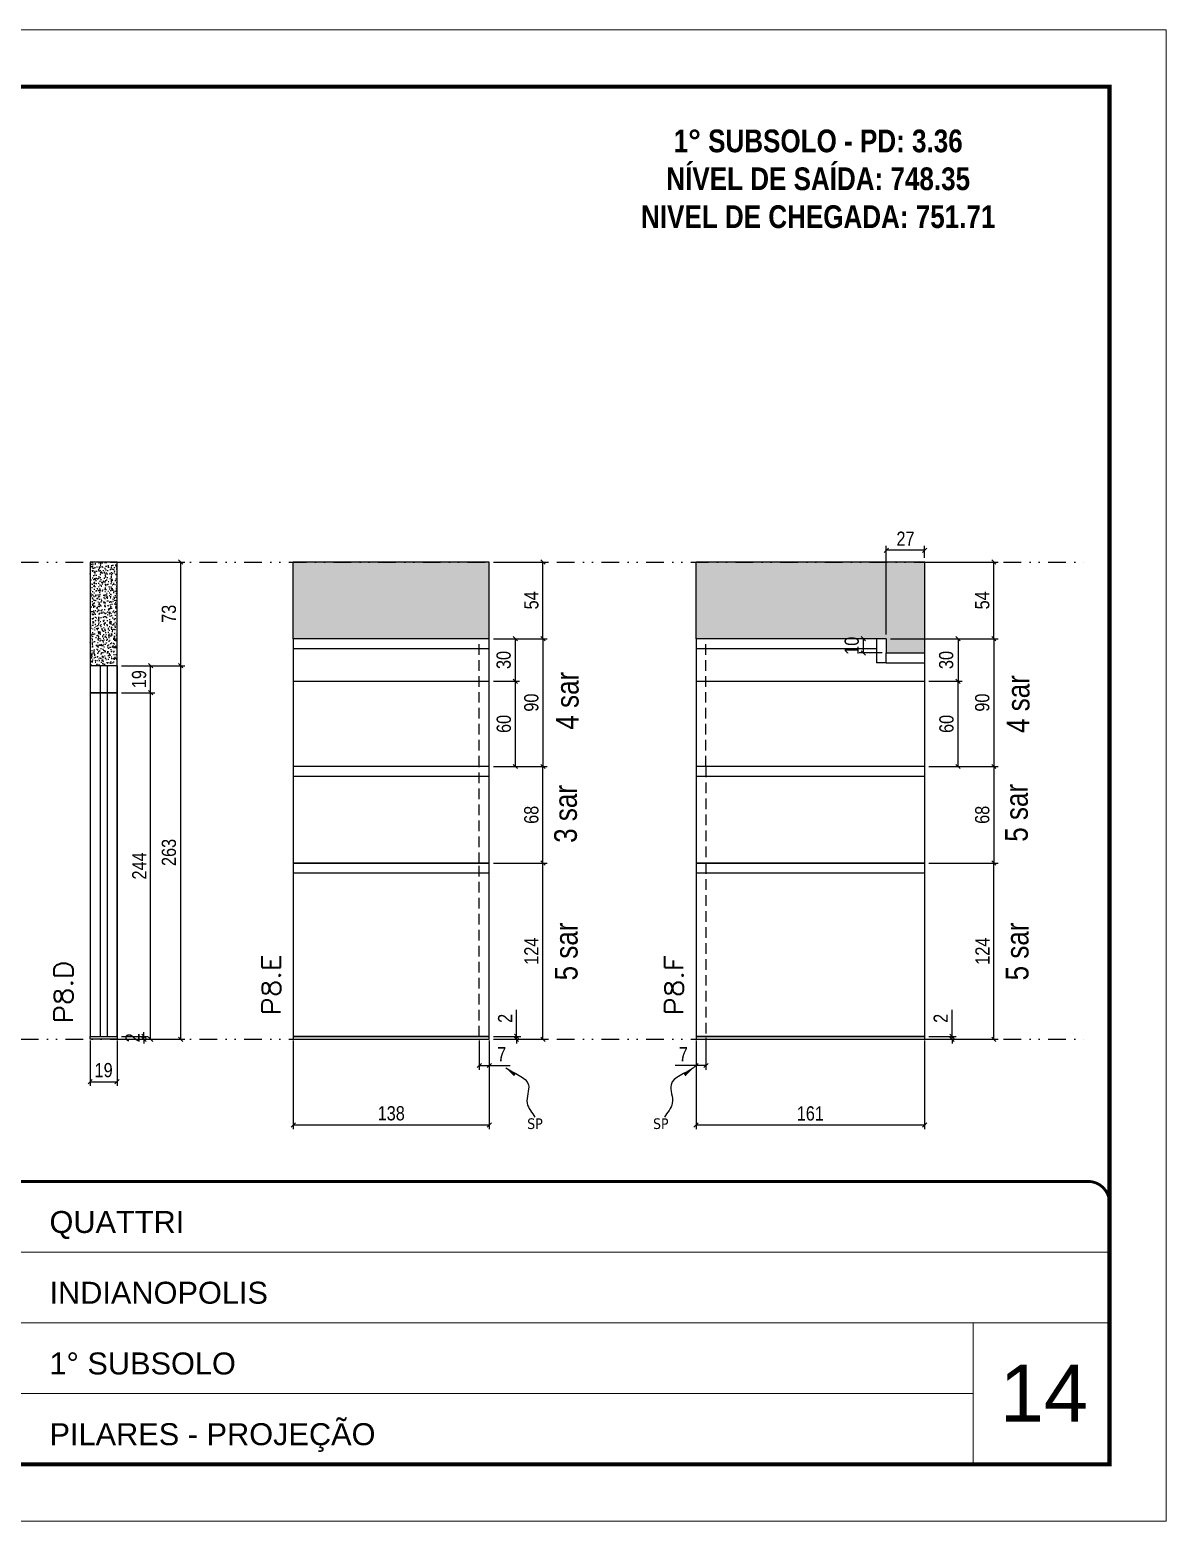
# Model space of a CAD drawing. Header units: millimetres. Extents: x 1945 to 8225, y 304 to 15137.
# Drawn here: x 4228 to 5028, y 10641 to 11691 of the extents above; entities that cross this region are included whole.
import ezdxf

# ---------------------------------------------------------------- set-up
doc = ezdxf.new("R2010")
doc.units = ezdxf.units.MM
for name, pattern in [('CONTINUO', [0]), ('DASHED', [0.75, 0.5, -0.25]), ('DIVIDE2', [0.625, 0.25, -0.125, 0, -0.125, 0, -0.125]), ('HIDDEN', [0.375, 0.25, -0.125])]:
    doc.linetypes.add(name, pattern=pattern)
for name, color, linetype, lineweight in [('CARIMBO', 255, 'Continuous', 9), ('Folhas', 255, 'Continuous', 9), ('SARRAFO DE PRESSAO', 251, 'DASHED', 9), ('Texto Seção', 7, 'Continuous', 15)]:
    doc.layers.add(name, color=color, linetype=linetype, lineweight=lineweight)
for name, color, linetype in [('COTA', 241, 'Continuous'), ('NOMENCLATURA', 7, 'Continuous'), ('Nível', 160, 'Continuous'), ('Painéis', 200, 'Continuous'), ('SARR_2.2x7', 40, 'Continuous'), ('texto', 7, 'Continuous')]:
    doc.layers.add(name, color=color, linetype=linetype)
doc.styles.add('ARIAL', font='arial.ttf')
doc.styles.add('ARIAL_NARROW', font='ARIALN.TTF', dxfattribs={"height": 0.2})
doc.styles.add('COTA TECNICA', font='techl___.ttf', dxfattribs={"height": 10})
doc.styles.add('COTA TECNICA-50', font='techl___.ttf', dxfattribs={"height": 10})
doc.styles.add('REGUA-120', font='ROMANS.shx', dxfattribs={"height": 15})
doc.styles.add('ROMANC', font='techb___.ttf', dxfattribs={"height": 2.5})
doc.styles.get("Standard").update_dxf_attribs({"font": 'arial.ttf'})
doc.dimstyles.new('COTA PAINEL-50', dxfattribs={"dimtxt": 10, "dimasz": 3, "dimexe": 3, "dimexo": 3, "dimgap": 3, "dimtad": 1, "dimdec": 1, "dimzin": 12, "dimdsep": 46, "dimtxsty": 'COTA TECNICA-50', "dimblk1": 'OBLIQUE', "dimblk2": 'OBLIQUE', "dimsah": 1, "dimcen": 0.9, "dimclrd": 4, "dimclre": 4, "dimclrt": 240, "dimadec": 1, "dimazin": 3, "dimtfac": 1, "dimtdec": 1, "dimtmove": 0, "dimatfit": 3, "dimfxl": 1, "dimtolj": 1, "dimtzin": 12, "dimarcsym": 0})
doc.dimstyles.new('PAINEL', dxfattribs={"dimtxt": 10, "dimasz": 3, "dimexe": 3, "dimexo": 3, "dimgap": 3, "dimtad": 1, "dimdec": 1, "dimzin": 12, "dimdsep": 46, "dimtxsty": 'COTA TECNICA', "dimblk1": 'OBLIQUE', "dimblk2": 'OBLIQUE', "dimsah": 1, "dimcen": 0.9, "dimclrd": 4, "dimclre": 4, "dimclrt": 240, "dimadec": 1, "dimazin": 3, "dimtfac": 1, "dimtdec": 1, "dimtmove": 0, "dimatfit": 3, "dimfxl": 1, "dimtolj": 1, "dimtzin": 12, "dimarcsym": 0})
doc.dimstyles.get("Standard").update_dxf_attribs({"dimtxt": 0.18, "dimasz": 0.18, "dimexe": 0.18, "dimexo": 0.0625, "dimgap": 0.09, "dimtad": 0, "dimtih": 1, "dimtoh": 1, "dimdec": 4, "dimzin": 0, "dimdsep": 46, "dimtxsty": 'Standard', "dimcen": 0.09, "dimadec": 0, "dimazin": 0, "dimtfac": 1, "dimtdec": 4, "dimtofl": 0, "dimtmove": 0, "dimatfit": 3, "dimfxl": 1, "dimtolj": 1, "dimtzin": 0, "dimarcsym": 0})

# ---------------------------------------------------------------- blocks, each defined once
blk = doc.blocks.new('9999999999')
at = {"color": 30, "linetype": 'CONTINUO'}
for p, q in [((98564.6, 34379.6), (99584, 34379.6)), ((98564.6, 34329.8), (99488, 34329.8)), ((99584, 34329.8), (99488, 34329.8)), ((99488, 34329.8), (99488, 34230.2)), ((98564.6, 34280), (99488, 34280))]:
    blk.add_line(p, q, dxfattribs=at)
at = {"color": 30, "linetype": 'CONTINUO', "const_width": 2}
blk.add_lwpolyline([(99584, 34230.2), (99584, 34414.4, 0.414214), (99569, 34429.4), (98229, 34429.4, 0.414214), (98214, 34414.4), (98214, 34245.2, 0.414214), (98229, 34230.2), (99584, 34230.2)], format="xyb", dxfattribs=at)
at = {"layer": 'Folhas'}
blk.add_lwpolyline([(98139, 34190.2), (99624, 34190.2), (99624, 35240.2), (98139, 35240.2)], close=True, dxfattribs=at)
at = {"layer": 'Folhas', "color": 30, "const_width": 3}
blk.add_lwpolyline([(98214, 34230.2), (99584, 34230.2), (99584, 35200.2), (98214, 35200.2)], close=True, dxfattribs=at)
at = {"color": 7, "linetype": 'Continuous', "ltscale": 5, "style": 'ARIAL'}
for s, height, p in [('QUATTRI', 15.48, (98837.7, 34393.1)), ('INDIANOPOLIS', 15.483, (98837.7, 34343.3)), ('1° SUBSOLO', 15.48, (98837.7, 34293.5)), ('PILARES - PROJEÇÃO', 15.483, (98837.7, 34243.7))]:
    blk.add_text(s, height=height, dxfattribs=at).set_placement(p)
blk = doc.blocks.new('_Oblique')
at = {"color": 0, "linetype": 'ByBlock', "lineweight": -2}
blk.add_line((-0.5, -0.5), (0.5, 0.5), dxfattribs=at)
blk = doc.blocks.new('*D524')
at = {"layer": 'COTA', "color": 4, "lineweight": -2, "transparency": 16777216}
for p, q in [((4413.7, 10979.7), (4413.7, 10917.3)), ((4551.7, 10979.7), (4551.7, 10917.3)), ((4551.7, 10920.3), (4413.7, 10920.3))]:
    blk.add_line(p, q, dxfattribs=at)
at = {"layer": 'Defpoints', "color": 0, "transparency": 16777216}
for p in [(4413.7, 10982.7), (4551.7, 10982.7), (4413.7, 10920.3)]:
    blk.add_point(p, dxfattribs=at)
at = {"layer": 'COTA', "color": 4, "lineweight": -2, "transparency": 16777216, "xscale": 3, "yscale": 3, "zscale": 3, "rotation": 180}
blk.add_blockref('_Oblique', (4413.7, 10920.3), dxfattribs=at)
at = {"layer": 'COTA', "color": 4, "lineweight": -2, "transparency": 16777216, "xscale": 3, "yscale": 3, "zscale": 3}
blk.add_blockref('_Oblique', (4551.7, 10920.3), dxfattribs=at)
at = {"layer": 'COTA', "color": 240, "transparency": 16777216, "insert": (4482.7, 10928.5), "char_height": 10, "attachment_point": 5, "style": 'COTA TECNICA'}
blk.add_mtext('\\A1;138', dxfattribs=at)
blk = doc.blocks.new('*D525')
at = {"layer": 'COTA', "color": 4, "lineweight": -2, "transparency": 16777216}
for p, q in [((4544.7, 10979.7), (4544.7, 10959.2)), ((4551.7, 10977.7), (4551.7, 10959.2)), ((4544.7, 10962.2), (4551.7, 10962.2)), ((4551.7, 10962.2), (4566.4, 10962.2))]:
    blk.add_line(p, q, dxfattribs=at)
at = {"layer": 'Defpoints', "color": 0, "transparency": 16777216}
for p in [(4544.7, 10982.7), (4551.7, 10980.7), (4551.7, 10962.2)]:
    blk.add_point(p, dxfattribs=at)
at = {"layer": 'COTA', "color": 4, "lineweight": -2, "transparency": 16777216, "xscale": 3, "yscale": 3, "zscale": 3, "rotation": 180}
blk.add_blockref('_Oblique', (4544.7, 10962.2), dxfattribs=at)
at = {"layer": 'COTA', "color": 4, "lineweight": -2, "transparency": 16777216, "xscale": 3, "yscale": 3, "zscale": 3}
blk.add_blockref('_Oblique', (4551.7, 10962.2), dxfattribs=at)
at = {"layer": 'COTA', "color": 240, "transparency": 16777216, "insert": (4560.5, 10970.2), "char_height": 10, "attachment_point": 5, "style": 'COTA TECNICA-50'}
blk.add_mtext('\\A1;7', dxfattribs=at)
blk = doc.blocks.new('*D526')
at = {"layer": 'COTA', "color": 4, "lineweight": -2, "transparency": 16777216}
for p, q in [((4570.9, 10982.7), (4570.9, 11001.5)), ((4554.7, 10982.7), (4573.9, 10982.7)), ((4554.7, 10980.7), (4573.9, 10980.7)), ((4570.9, 10980.7), (4570.9, 10982.7)), ((4570.9, 10980.7), (4570.9, 10977.7))]:
    blk.add_line(p, q, dxfattribs=at)
at = {"layer": 'Defpoints', "color": 0, "transparency": 16777216}
for p in [(4551.7, 10982.7), (4551.7, 10980.7), (4570.9, 10980.7)]:
    blk.add_point(p, dxfattribs=at)
at = {"layer": 'COTA', "color": 4, "lineweight": -2, "transparency": 16777216, "xscale": 3, "yscale": 3, "zscale": 3}
for p, rotation in [((4570.9, 10982.7), 270), ((4570.9, 10980.7), 90)]:
    blk.add_blockref('_Oblique', p, dxfattribs=dict(at, rotation=rotation))
at = {"layer": 'COTA', "color": 240, "transparency": 16777216, "insert": (4562.9, 10995.4), "char_height": 10, "attachment_point": 5, "rotation": 90, "style": 'COTA TECNICA-50'}
blk.add_mtext('\\A1;2', dxfattribs=at)
blk = doc.blocks.new('*D528')
at = {"layer": 'COTA', "color": 4, "lineweight": -2, "transparency": 16777216}
for p, q in [((4554.7, 11316.7), (4592.5, 11316.7)), ((4589.5, 11262.7), (4589.5, 11316.7)), ((4554.7, 11262.7), (4592.5, 11262.7))]:
    blk.add_line(p, q, dxfattribs=at)
at = {"layer": 'Defpoints', "color": 0, "transparency": 16777216}
for p in [(4551.7, 11316.7), (4589.5, 11316.7), (4551.7, 11262.7)]:
    blk.add_point(p, dxfattribs=at)
at = {"layer": 'COTA', "color": 4, "lineweight": -2, "transparency": 16777216, "xscale": 3, "yscale": 3, "zscale": 3}
for p, rotation in [((4589.5, 11316.7), 90), ((4589.5, 11262.7), 270)]:
    blk.add_blockref('_Oblique', p, dxfattribs=dict(at, rotation=rotation))
at = {"layer": 'COTA', "color": 240, "transparency": 16777216, "insert": (4581.4, 11289.7), "char_height": 10, "attachment_point": 5, "rotation": 90, "style": 'COTA TECNICA'}
blk.add_mtext('\\A1;54', dxfattribs=at)
blk = doc.blocks.new('*D529')
at = {"layer": 'COTA', "color": 4, "lineweight": -2, "transparency": 16777216}
for p, q in [((4554.7, 11104.7), (4592.5, 11104.7)), ((4589.5, 10980.7), (4589.5, 11104.7)), ((4554.7, 10980.7), (4592.5, 10980.7))]:
    blk.add_line(p, q, dxfattribs=at)
at = {"layer": 'Defpoints', "color": 0, "transparency": 16777216}
for p in [(4551.7, 11104.7), (4589.5, 11104.7), (4551.7, 10980.7)]:
    blk.add_point(p, dxfattribs=at)
at = {"layer": 'COTA', "color": 4, "lineweight": -2, "transparency": 16777216, "xscale": 3, "yscale": 3, "zscale": 3}
for p, rotation in [((4589.5, 11104.7), 90), ((4589.5, 10980.7), 270)]:
    blk.add_blockref('_Oblique', p, dxfattribs=dict(at, rotation=rotation))
at = {"layer": 'COTA', "color": 240, "transparency": 16777216, "insert": (4581.4, 11042.7), "char_height": 10, "attachment_point": 5, "rotation": 90, "style": 'COTA TECNICA'}
blk.add_mtext('\\A1;124', dxfattribs=at)
blk = doc.blocks.new('*D1425')
at = {"layer": 'COTA', "color": 4, "lineweight": -2, "transparency": 16777216}
for p, q in [((4554.7, 11262.7), (4573.1, 11262.7)), ((4570.1, 11232.7), (4570.1, 11262.7)), ((4554.7, 11232.7), (4573.1, 11232.7))]:
    blk.add_line(p, q, dxfattribs=at)
at = {"layer": 'Defpoints', "color": 0, "transparency": 16777216}
for p in [(4551.7, 11262.7), (4570.1, 11262.7), (4551.7, 11232.7)]:
    blk.add_point(p, dxfattribs=at)
at = {"layer": 'COTA', "color": 4, "lineweight": -2, "transparency": 16777216, "xscale": 3, "yscale": 3, "zscale": 3}
for p, rotation in [((4570.1, 11262.7), 90), ((4570.1, 11232.7), 270)]:
    blk.add_blockref('_Oblique', p, dxfattribs=dict(at, rotation=rotation))
at = {"layer": 'COTA', "color": 240, "transparency": 16777216, "insert": (4561.9, 11247.7), "char_height": 10, "attachment_point": 5, "rotation": 90, "style": 'COTA TECNICA'}
blk.add_mtext('\\A1;30', dxfattribs=at)
blk = doc.blocks.new('*D530')
at = {"layer": 'COTA', "color": 4, "lineweight": -2, "transparency": 16777216}
for p, q in [((4697.3, 10979.7), (4697.3, 10917.3)), ((4858.3, 10979.7), (4858.3, 10917.3)), ((4858.3, 10920.3), (4697.3, 10920.3))]:
    blk.add_line(p, q, dxfattribs=at)
at = {"layer": 'Defpoints', "color": 0, "transparency": 16777216}
for p in [(4697.3, 10982.7), (4858.3, 10982.7), (4697.3, 10920.3)]:
    blk.add_point(p, dxfattribs=at)
at = {"layer": 'COTA', "color": 4, "lineweight": -2, "transparency": 16777216, "xscale": 3, "yscale": 3, "zscale": 3, "rotation": 180}
blk.add_blockref('_Oblique', (4697.3, 10920.3), dxfattribs=at)
at = {"layer": 'COTA', "color": 4, "lineweight": -2, "transparency": 16777216, "xscale": 3, "yscale": 3, "zscale": 3}
blk.add_blockref('_Oblique', (4858.3, 10920.3), dxfattribs=at)
at = {"layer": 'COTA', "color": 240, "transparency": 16777216, "insert": (4777.8, 10928.4), "char_height": 10, "attachment_point": 5, "style": 'COTA TECNICA'}
blk.add_mtext('\\A1;161', dxfattribs=at)
blk = doc.blocks.new('*D531')
at = {"layer": 'COTA', "color": 4, "lineweight": -2, "transparency": 16777216}
for p, q in [((4697.3, 10977.7), (4697.3, 10959.2)), ((4704.3, 10981.7), (4704.3, 10959.2)), ((4697.3, 10962.2), (4682.6, 10962.2)), ((4704.3, 10962.2), (4697.3, 10962.2))]:
    blk.add_line(p, q, dxfattribs=at)
at = {"layer": 'Defpoints', "color": 0, "transparency": 16777216}
for p in [(4704.3, 10984.7), (4697.3, 10980.7), (4697.3, 10962.2)]:
    blk.add_point(p, dxfattribs=at)
at = {"layer": 'COTA', "color": 4, "lineweight": -2, "transparency": 16777216, "xscale": 3, "yscale": 3, "zscale": 3, "rotation": 180}
blk.add_blockref('_Oblique', (4697.3, 10962.2), dxfattribs=at)
at = {"layer": 'COTA', "color": 4, "lineweight": -2, "transparency": 16777216, "xscale": 3, "yscale": 3, "zscale": 3}
blk.add_blockref('_Oblique', (4704.3, 10962.2), dxfattribs=at)
at = {"layer": 'COTA', "color": 240, "transparency": 16777216, "insert": (4688.4, 10970.2), "char_height": 10, "attachment_point": 5, "style": 'COTA TECNICA-50'}
blk.add_mtext('\\A1;7', dxfattribs=at)
blk = doc.blocks.new('*D532')
at = {"layer": 'COTA', "color": 4, "lineweight": -2, "transparency": 16777216}
for p, q in [((4877.6, 10982.7), (4877.6, 11001.5)), ((4861.3, 10982.7), (4880.6, 10982.7)), ((4861.3, 10980.7), (4880.6, 10980.7)), ((4877.6, 10980.7), (4877.6, 10982.7)), ((4877.6, 10980.7), (4877.6, 10977.7))]:
    blk.add_line(p, q, dxfattribs=at)
at = {"layer": 'Defpoints', "color": 0, "transparency": 16777216}
for p in [(4858.3, 10982.7), (4858.3, 10980.7), (4877.6, 10980.7)]:
    blk.add_point(p, dxfattribs=at)
at = {"layer": 'COTA', "color": 4, "lineweight": -2, "transparency": 16777216, "xscale": 3, "yscale": 3, "zscale": 3}
for p, rotation in [((4877.6, 10982.7), 270), ((4877.6, 10980.7), 90)]:
    blk.add_blockref('_Oblique', p, dxfattribs=dict(at, rotation=rotation))
at = {"layer": 'COTA', "color": 240, "transparency": 16777216, "insert": (4869.6, 10995.4), "char_height": 10, "attachment_point": 5, "rotation": 90, "style": 'COTA TECNICA-50'}
blk.add_mtext('\\A1;2', dxfattribs=at)
blk = doc.blocks.new('*D533')
at = {"layer": 'COTA', "color": 4, "lineweight": -2, "transparency": 16777216}
for p, q in [((4861.3, 11316.7), (4910, 11316.7)), ((4907, 11262.7), (4907, 11316.7)), ((4834.3, 11262.7), (4910, 11262.7))]:
    blk.add_line(p, q, dxfattribs=at)
at = {"layer": 'Defpoints', "color": 0, "transparency": 16777216}
for p in [(4858.3, 11316.7), (4907, 11316.7), (4831.3, 11262.7)]:
    blk.add_point(p, dxfattribs=at)
at = {"layer": 'COTA', "color": 4, "lineweight": -2, "transparency": 16777216, "xscale": 3, "yscale": 3, "zscale": 3}
for p, rotation in [((4907, 11316.7), 90), ((4907, 11262.7), 270)]:
    blk.add_blockref('_Oblique', p, dxfattribs=dict(at, rotation=rotation))
at = {"layer": 'COTA', "color": 240, "transparency": 16777216, "insert": (4898.9, 11289.7), "char_height": 10, "attachment_point": 5, "rotation": 90, "style": 'COTA TECNICA'}
blk.add_mtext('\\A1;54', dxfattribs=at)
blk = doc.blocks.new('*D534')
at = {"layer": 'COTA', "color": 4, "lineweight": -2, "transparency": 16777216}
for p, q in [((4861.3, 11104.7), (4910, 11104.7)), ((4907, 10980.7), (4907, 11104.7)), ((4861.3, 10980.7), (4910, 10980.7))]:
    blk.add_line(p, q, dxfattribs=at)
at = {"layer": 'Defpoints', "color": 0, "transparency": 16777216}
for p in [(4858.3, 11104.7), (4907, 11104.7), (4858.3, 10980.7)]:
    blk.add_point(p, dxfattribs=at)
at = {"layer": 'COTA', "color": 4, "lineweight": -2, "transparency": 16777216, "xscale": 3, "yscale": 3, "zscale": 3}
for p, rotation in [((4907, 11104.7), 90), ((4907, 10980.7), 270)]:
    blk.add_blockref('_Oblique', p, dxfattribs=dict(at, rotation=rotation))
at = {"layer": 'COTA', "color": 240, "transparency": 16777216, "insert": (4899, 11042.7), "char_height": 10, "attachment_point": 5, "rotation": 90, "style": 'COTA TECNICA'}
blk.add_mtext('\\A1;124', dxfattribs=at)
blk = doc.blocks.new('*D535')
at = {"layer": 'COTA', "color": 4, "lineweight": -2, "transparency": 16777216}
for p, q in [((4834.3, 11262.7), (4910, 11262.7)), ((4907, 11262.7), (4907, 11172.7)), ((4861.3, 11172.7), (4910, 11172.7))]:
    blk.add_line(p, q, dxfattribs=at)
at = {"layer": 'Defpoints', "color": 0, "transparency": 16777216}
for p in [(4831.3, 11262.7), (4858.3, 11172.7), (4907, 11172.7)]:
    blk.add_point(p, dxfattribs=at)
at = {"layer": 'COTA', "color": 4, "lineweight": -2, "transparency": 16777216, "xscale": 3, "yscale": 3, "zscale": 3}
for p, rotation in [((4907, 11262.7), 90), ((4907, 11172.7), 270)]:
    blk.add_blockref('_Oblique', p, dxfattribs=dict(at, rotation=rotation))
at = {"layer": 'COTA', "color": 240, "transparency": 16777216, "insert": (4898.9, 11217.7), "char_height": 10, "attachment_point": 5, "rotation": 90, "style": 'COTA TECNICA'}
blk.add_mtext('\\A1;90', dxfattribs=at)
blk = doc.blocks.new('*D536')
at = {"layer": 'COTA', "color": 4, "lineweight": -2, "transparency": 16777216}
for p, q in [((4831.3, 11265.7), (4831.3, 11328)), ((4858.3, 11325), (4831.3, 11325)), ((4858.3, 11319.7), (4858.3, 11328))]:
    blk.add_line(p, q, dxfattribs=at)
at = {"layer": 'Defpoints', "color": 0, "transparency": 16777216}
for p in [(4831.3, 11325), (4858.3, 11316.7), (4831.3, 11262.7)]:
    blk.add_point(p, dxfattribs=at)
at = {"layer": 'COTA', "color": 4, "lineweight": -2, "transparency": 16777216, "xscale": 3, "yscale": 3, "zscale": 3, "rotation": 180}
blk.add_blockref('_Oblique', (4831.3, 11325), dxfattribs=at)
at = {"layer": 'COTA', "color": 4, "lineweight": -2, "transparency": 16777216, "xscale": 3, "yscale": 3, "zscale": 3}
blk.add_blockref('_Oblique', (4858.3, 11325), dxfattribs=at)
at = {"layer": 'COTA', "color": 240, "transparency": 16777216, "insert": (4844.8, 11333.1), "char_height": 10, "attachment_point": 5, "style": 'COTA TECNICA'}
blk.add_mtext('\\A1;27', dxfattribs=at)
blk = doc.blocks.new('*D537')
at = {"layer": 'COTA', "color": 4, "lineweight": -2, "transparency": 16777216}
for p, q in [((4828.3, 11262.7), (4812.1, 11262.7)), ((4815.1, 11262.7), (4815.1, 11252.7)), ((4828.3, 11252.7), (4812.1, 11252.7))]:
    blk.add_line(p, q, dxfattribs=at)
at = {"layer": 'Defpoints', "color": 0, "transparency": 16777216}
for p in [(4831.3, 11262.7), (4815.1, 11252.7), (4831.3, 11252.7)]:
    blk.add_point(p, dxfattribs=at)
at = {"layer": 'COTA', "color": 4, "lineweight": -2, "transparency": 16777216, "xscale": 3, "yscale": 3, "zscale": 3}
for p, rotation in [((4815.1, 11262.7), 90), ((4815.1, 11252.7), 270)]:
    blk.add_blockref('_Oblique', p, dxfattribs=dict(at, rotation=rotation))
at = {"layer": 'COTA', "color": 240, "transparency": 16777216, "insert": (4807, 11257.7), "char_height": 10, "attachment_point": 5, "rotation": 90, "style": 'COTA TECNICA'}
blk.add_mtext('\\A1;10', dxfattribs=at)
blk = doc.blocks.new('*D1426')
at = {"layer": 'COTA', "color": 4, "lineweight": -2, "transparency": 16777216}
for p, q in [((4834.3, 11262.7), (4884.8, 11262.7)), ((4881.8, 11262.7), (4881.8, 11232.7)), ((4861.3, 11232.7), (4884.8, 11232.7))]:
    blk.add_line(p, q, dxfattribs=at)
at = {"layer": 'Defpoints', "color": 0, "transparency": 16777216}
for p in [(4831.3, 11262.7), (4858.3, 11232.7), (4881.8, 11232.7)]:
    blk.add_point(p, dxfattribs=at)
at = {"layer": 'COTA', "color": 4, "lineweight": -2, "transparency": 16777216, "xscale": 3, "yscale": 3, "zscale": 3}
for p, rotation in [((4881.8, 11262.7), 90), ((4881.8, 11232.7), 270)]:
    blk.add_blockref('_Oblique', p, dxfattribs=dict(at, rotation=rotation))
at = {"layer": 'COTA', "color": 240, "transparency": 16777216, "insert": (4873.5, 11247.7), "char_height": 10, "attachment_point": 5, "rotation": 90, "style": 'COTA TECNICA'}
blk.add_mtext('\\A1;30', dxfattribs=at)
blk = doc.blocks.new('*D542')
at = {"layer": 'COTA', "color": 4, "lineweight": -2, "transparency": 16777216}
for p, q in [((4270.7, 10979.7), (4270.7, 10947.8)), ((4289.7, 10979.7), (4289.7, 10947.8)), ((4270.7, 10950.8), (4289.7, 10950.8))]:
    blk.add_line(p, q, dxfattribs=at)
at = {"layer": 'Defpoints', "color": 0, "transparency": 16777216}
for p in [(4270.7, 10982.7), (4289.7, 10982.7), (4289.7, 10950.8)]:
    blk.add_point(p, dxfattribs=at)
at = {"layer": 'COTA', "color": 4, "lineweight": -2, "transparency": 16777216, "xscale": 3, "yscale": 3, "zscale": 3, "rotation": 180}
blk.add_blockref('_Oblique', (4270.7, 10950.8), dxfattribs=at)
at = {"layer": 'COTA', "color": 4, "lineweight": -2, "transparency": 16777216, "xscale": 3, "yscale": 3, "zscale": 3}
blk.add_blockref('_Oblique', (4289.7, 10950.8), dxfattribs=at)
at = {"layer": 'COTA', "color": 240, "transparency": 16777216, "insert": (4280.2, 10958.9), "char_height": 10, "attachment_point": 5, "style": 'COTA TECNICA'}
blk.add_mtext('\\A1;19', dxfattribs=at)
blk = doc.blocks.new('*D543')
at = {"layer": 'COTA', "color": 4, "lineweight": -2, "transparency": 16777216}
for p, q in [((4308.6, 10982.7), (4308.6, 10985.7)), ((4292.7, 10982.7), (4311.6, 10982.7)), ((4292.7, 10980.7), (4311.6, 10980.7)), ((4308.6, 10980.7), (4308.6, 10982.7)), ((4308.6, 10980.7), (4308.6, 10977.7))]:
    blk.add_line(p, q, dxfattribs=at)
at = {"layer": 'Defpoints', "color": 0, "transparency": 16777216}
for p in [(4289.7, 10982.7), (4289.7, 10980.7), (4308.6, 10982.7)]:
    blk.add_point(p, dxfattribs=at)
at = {"layer": 'COTA', "color": 4, "lineweight": -2, "transparency": 16777216, "xscale": 3, "yscale": 3, "zscale": 3}
for p, rotation in [((4308.6, 10982.7), 270), ((4308.6, 10980.7), 90)]:
    blk.add_blockref('_Oblique', p, dxfattribs=dict(at, rotation=rotation))
at = {"layer": 'COTA', "color": 240, "transparency": 16777216, "insert": (4300.6, 10981.7), "char_height": 10, "attachment_point": 5, "rotation": 90, "style": 'COTA TECNICA-50'}
blk.add_mtext('\\A1;2', dxfattribs=at)
blk = doc.blocks.new('*D544')
at = {"layer": 'COTA', "color": 4, "linetype": 'ByBlock', "lineweight": -2, "transparency": 16777216}
for p, q in [((4292.7, 11243.7), (4316.3, 11243.7)), ((4313.3, 11224.7), (4313.3, 11243.7)), ((4292.7, 11224.7), (4316.3, 11224.7))]:
    blk.add_line(p, q, dxfattribs=at)
at = {"layer": 'Defpoints', "color": 0, "linetype": 'ByBlock', "transparency": 16777216}
for p in [(4289.7, 11243.7), (4313.3, 11243.7), (4289.7, 11224.7)]:
    blk.add_point(p, dxfattribs=at)
at = {"layer": 'COTA', "color": 4, "linetype": 'ByBlock', "lineweight": -2, "transparency": 16777216, "xscale": 3, "yscale": 3, "zscale": 3}
for p, rotation in [((4313.3, 11243.7), 90), ((4313.3, 11224.7), 270)]:
    blk.add_blockref('_Oblique', p, dxfattribs=dict(at, rotation=rotation))
at = {"layer": 'COTA', "color": 240, "linetype": 'ByBlock', "transparency": 16777216, "insert": (4305.2, 11234.2), "char_height": 10, "attachment_point": 5, "rotation": 90, "style": 'COTA TECNICA'}
blk.add_mtext('\\A1;19', dxfattribs=at)
blk = doc.blocks.new('*D545')
at = {"layer": 'COTA', "color": 4, "lineweight": -2, "transparency": 16777216}
for p, q in [((4292.7, 11224.7), (4316.3, 11224.7)), ((4313.3, 10980.7), (4313.3, 11224.7)), ((4292.7, 10980.7), (4316.3, 10980.7))]:
    blk.add_line(p, q, dxfattribs=at)
at = {"layer": 'Defpoints', "color": 0, "transparency": 16777216}
for p in [(4289.7, 11224.7), (4313.3, 11224.7), (4289.7, 10980.7)]:
    blk.add_point(p, dxfattribs=at)
at = {"layer": 'COTA', "color": 4, "lineweight": -2, "transparency": 16777216, "xscale": 3, "yscale": 3, "zscale": 3}
for p, rotation in [((4313.3, 11224.7), 90), ((4313.3, 10980.7), 270)]:
    blk.add_blockref('_Oblique', p, dxfattribs=dict(at, rotation=rotation))
at = {"layer": 'COTA', "color": 240, "transparency": 16777216, "insert": (4305.3, 11102.7), "char_height": 10, "attachment_point": 5, "rotation": 90, "style": 'COTA TECNICA'}
blk.add_mtext('\\A1;244', dxfattribs=at)
blk = doc.blocks.new('*D546')
at = {"layer": 'COTA', "color": 4, "lineweight": -2, "transparency": 16777216}
for p, q in [((4292.7, 11316.7), (4337.4, 11316.7)), ((4334.4, 11316.7), (4334.4, 11243.7)), ((4292.7, 11243.7), (4337.4, 11243.7))]:
    blk.add_line(p, q, dxfattribs=at)
at = {"layer": 'Defpoints', "color": 0, "transparency": 16777216}
for p in [(4289.7, 11316.7), (4289.7, 11243.7), (4334.4, 11243.7)]:
    blk.add_point(p, dxfattribs=at)
at = {"layer": 'COTA', "color": 4, "lineweight": -2, "transparency": 16777216, "xscale": 3, "yscale": 3, "zscale": 3}
for p, rotation in [((4334.4, 11316.7), 90), ((4334.4, 11243.7), 270)]:
    blk.add_blockref('_Oblique', p, dxfattribs=dict(at, rotation=rotation))
at = {"layer": 'COTA', "color": 240, "transparency": 16777216, "insert": (4326.2, 11280.2), "char_height": 10, "attachment_point": 5, "rotation": 90, "style": 'COTA TECNICA'}
blk.add_mtext('\\A1;73', dxfattribs=at)
blk = doc.blocks.new('*D1429')
at = {"layer": 'COTA', "color": 4, "lineweight": -2, "transparency": 16777216}
for p, q in [((4292.7, 11243.7), (4337.4, 11243.7)), ((4334.4, 11243.7), (4334.4, 10980.7)), ((4292.7, 10980.7), (4337.4, 10980.7))]:
    blk.add_line(p, q, dxfattribs=at)
at = {"layer": 'Defpoints', "color": 0, "transparency": 16777216}
for p in [(4289.7, 11243.7), (4289.7, 10980.7), (4334.4, 10980.7)]:
    blk.add_point(p, dxfattribs=at)
at = {"layer": 'COTA', "color": 4, "lineweight": -2, "transparency": 16777216, "xscale": 3, "yscale": 3, "zscale": 3}
for p, rotation in [((4334.4, 11243.7), 90), ((4334.4, 10980.7), 270)]:
    blk.add_blockref('_Oblique', p, dxfattribs=dict(at, rotation=rotation))
at = {"layer": 'COTA', "color": 240, "transparency": 16777216, "insert": (4326.2, 11112.2), "char_height": 10, "attachment_point": 5, "rotation": 90, "style": 'COTA TECNICA'}
blk.add_mtext('\\A1;263', dxfattribs=at)
blk = doc.blocks.new('*D699')
at = {"layer": 'Defpoints', "color": 0, "transparency": 16777216}
for p in [(4551.7, 11172.7), (4589.5, 11172.7), (4551.7, 11104.7)]:
    blk.add_point(p, dxfattribs=at)
at = {"layer": 'Painéis', "color": 4, "lineweight": -2, "transparency": 16777216}
for p, q in [((4554.7, 11172.7), (4592.5, 11172.7)), ((4589.5, 11104.7), (4589.5, 11172.7)), ((4554.7, 11104.7), (4592.5, 11104.7))]:
    blk.add_line(p, q, dxfattribs=at)
at = {"layer": 'Painéis', "color": 4, "lineweight": -2, "transparency": 16777216, "xscale": 3, "yscale": 3, "zscale": 3}
for p, rotation in [((4589.5, 11172.7), 90), ((4589.5, 11104.7), 270)]:
    blk.add_blockref('_Oblique', p, dxfattribs=dict(at, rotation=rotation))
at = {"layer": 'Painéis', "color": 240, "transparency": 16777216, "insert": (4581.4, 11138.7), "char_height": 10, "attachment_point": 5, "rotation": 90, "style": 'COTA TECNICA'}
blk.add_mtext('\\A1;68', dxfattribs=at)
blk = doc.blocks.new('*D700')
at = {"layer": 'Defpoints', "color": 0, "transparency": 16777216}
for p in [(4551.7, 11232.7), (4570.1, 11232.7), (4551.7, 11172.7)]:
    blk.add_point(p, dxfattribs=at)
at = {"layer": 'Painéis', "color": 4, "lineweight": -2, "transparency": 16777216}
for p, q in [((4554.7, 11232.7), (4573.1, 11232.7)), ((4570.1, 11172.7), (4570.1, 11232.7)), ((4554.7, 11172.7), (4573.1, 11172.7))]:
    blk.add_line(p, q, dxfattribs=at)
at = {"layer": 'Painéis', "color": 4, "lineweight": -2, "transparency": 16777216, "xscale": 3, "yscale": 3, "zscale": 3}
for p, rotation in [((4570.1, 11232.7), 90), ((4570.1, 11172.7), 270)]:
    blk.add_blockref('_Oblique', p, dxfattribs=dict(at, rotation=rotation))
at = {"layer": 'Painéis', "color": 240, "transparency": 16777216, "insert": (4562, 11202.7), "char_height": 10, "attachment_point": 5, "rotation": 90, "style": 'COTA TECNICA'}
blk.add_mtext('\\A1;60', dxfattribs=at)
blk = doc.blocks.new('*D701')
at = {"layer": 'Defpoints', "color": 0, "transparency": 16777216}
for p in [(4858.3, 11232.7), (4881.8, 11232.7), (4858.3, 11172.7)]:
    blk.add_point(p, dxfattribs=at)
at = {"layer": 'Painéis', "color": 4, "lineweight": -2, "transparency": 16777216}
for p, q in [((4861.3, 11232.7), (4884.8, 11232.7)), ((4881.8, 11172.7), (4881.8, 11232.7)), ((4861.3, 11172.7), (4884.8, 11172.7))]:
    blk.add_line(p, q, dxfattribs=at)
at = {"layer": 'Painéis', "color": 4, "lineweight": -2, "transparency": 16777216, "xscale": 3, "yscale": 3, "zscale": 3}
for p, rotation in [((4881.8, 11232.7), 90), ((4881.8, 11172.7), 270)]:
    blk.add_blockref('_Oblique', p, dxfattribs=dict(at, rotation=rotation))
at = {"layer": 'Painéis', "color": 240, "transparency": 16777216, "insert": (4873.7, 11202.7), "char_height": 10, "attachment_point": 5, "rotation": 90, "style": 'COTA TECNICA'}
blk.add_mtext('\\A1;60', dxfattribs=at)
blk = doc.blocks.new('*D1517')
at = {"layer": 'Defpoints', "color": 0, "transparency": 16777216}
for p in [(4551.7, 11262.7), (4551.7, 11172.7), (4589.5, 11172.7)]:
    blk.add_point(p, dxfattribs=at)
at = {"layer": 'Painéis', "color": 4, "lineweight": -2, "transparency": 16777216}
for p, q in [((4554.7, 11262.7), (4592.5, 11262.7)), ((4589.5, 11262.7), (4589.5, 11172.7)), ((4554.7, 11172.7), (4592.5, 11172.7))]:
    blk.add_line(p, q, dxfattribs=at)
at = {"layer": 'Painéis', "color": 4, "lineweight": -2, "transparency": 16777216, "xscale": 3, "yscale": 3, "zscale": 3}
for p, rotation in [((4589.5, 11262.7), 90), ((4589.5, 11172.7), 270)]:
    blk.add_blockref('_Oblique', p, dxfattribs=dict(at, rotation=rotation))
at = {"layer": 'Painéis', "color": 240, "transparency": 16777216, "insert": (4581.4, 11217.7), "char_height": 10, "attachment_point": 5, "rotation": 90, "style": 'COTA TECNICA'}
blk.add_mtext('\\A1;90', dxfattribs=at)
blk = doc.blocks.new('*D1518')
at = {"layer": 'Defpoints', "color": 0, "transparency": 16777216}
for p in [(4858.3, 11172.7), (4858.3, 11104.7), (4907, 11104.7)]:
    blk.add_point(p, dxfattribs=at)
at = {"layer": 'Painéis', "color": 4, "lineweight": -2, "transparency": 16777216}
for p, q in [((4861.3, 11172.7), (4910, 11172.7)), ((4907, 11172.7), (4907, 11104.7)), ((4861.3, 11104.7), (4910, 11104.7))]:
    blk.add_line(p, q, dxfattribs=at)
at = {"layer": 'Painéis', "color": 4, "lineweight": -2, "transparency": 16777216, "xscale": 3, "yscale": 3, "zscale": 3}
for p, rotation in [((4907, 11172.7), 90), ((4907, 11104.7), 270)]:
    blk.add_blockref('_Oblique', p, dxfattribs=dict(at, rotation=rotation))
at = {"layer": 'Painéis', "color": 240, "transparency": 16777216, "insert": (4898.9, 11138.7), "char_height": 10, "attachment_point": 5, "rotation": 90, "style": 'COTA TECNICA'}
blk.add_mtext('\\A1;68', dxfattribs=at)

msp = doc.modelspace()

# ---------------------------------------------------------------- hatches: boundary and pattern name
at = {"layer": 'COTA', "linetype": 'ByBlock'}
h = msp.add_hatch(dxfattribs=at)
h.set_pattern_fill('AR-CONC', color=256, scale=0.03)
h.set_pattern_definition([(50, (-12889.023, 5818.2317), (5.4655401, -0.4781726), [0.5715, -6.2865]), (355, (-12889.023, 5818.232), (-1.0573026, 5.7317054), [0.4572, -5.0292175]), (100.451445, (-12888.5675, 5818.192), (4.4082374, 5.2535326), [0.4857003, -5.3427073]), (46.1842, (-12889.023, 5819.756), (8.1323712, -1.2612698), [0.85725, -9.42975]), (96.63556, (-12888.345, 5819.651), (7.122124, 7.4227837), [0.7285507, -8.0140682]), (351.18415, (-12889.023, 5819.756), (7.122124, 7.4227837), [0.685799, -7.543792]), (21, (-12888.261, 5819.3747), (4.5484317, -3.067956), [0.5715, -6.2865]), (326, (-12888.261, 5819.375), (1.8540609, 5.525639), [0.4572, -5.0292]), (71.451445, (-12887.882, 5819.119), (6.4024926, 2.457683), [0.4857003, -5.3426981]), (37.5, (-12889.023, 5818.2317), (0.0926581, 2.53665117), [0, -4.96824, 0, -5.1054, 0, -5.04825]), (7.5, (-12889.023, 5818.2317), (2.00458988, 3.00541724), [0, -2.91084, 0, -4.85394, 0, -1.92405]), (327.5, (-12890.7223, 5818.2317), (4.06771786, -0.17186232), [0, -1.905, 0, -5.9436, 0, -7.8867]), (317.5, (-12891.4843, 5818.2317), (4.44387544, 0.7627947), [0, -2.4765, 0, -3.94716, 0, -5.6007])])
h.paths.add_polyline_path([(4270.7, 11243.67), (4289.7, 11243.67), (4289.7, 11316.67), (4270.7, 11316.67)])
h = msp.add_hatch(dxfattribs=at)
h.set_pattern_fill('AR-CONC', color=256, scale=0.03)
h.set_pattern_definition([(50, (-12218.081, 5907.2317), (5.4655401, -0.4781726), [0.5715, -6.2865]), (355, (-12218.081, 5907.232), (-1.0573026, 5.7317054), [0.4572, -5.0292175]), (100.451445, (-12217.626, 5907.192), (4.4082374, 5.2535326), [0.4857003, -5.3427073]), (46.1842, (-12218.081, 5908.756), (8.1323712, -1.2612698), [0.85725, -9.42975]), (96.63556, (-12217.4035, 5908.651), (7.122124, 7.4227837), [0.7285507, -8.0140682]), (351.18415, (-12218.081, 5908.756), (7.122124, 7.4227837), [0.685799, -7.543792]), (21, (-12217.319, 5908.3747), (4.5484317, -3.067956), [0.5715, -6.2865]), (326, (-12217.319, 5908.375), (1.8540609, 5.525639), [0.4572, -5.0292]), (71.451445, (-12216.94, 5908.119), (6.4024926, 2.457683), [0.4857003, -5.3426981]), (37.5, (-12218.0812, 5907.2317), (0.0926581, 2.53665117), [0, -4.96824, 0, -5.1054, 0, -5.04825]), (7.5, (-12218.0812, 5907.2317), (2.00458988, 3.00541724), [0, -2.91084, 0, -4.85394, 0, -1.92405]), (327.5, (-12219.7805, 5907.2317), (4.06771786, -0.17186232), [0, -1.905, 0, -5.9436, 0, -7.8867]), (317.5, (-12220.5425, 5907.2317), (4.44387544, 0.7627947), [0, -2.4765, 0, -3.94716, 0, -5.6007])])
h.paths.add_polyline_path([(4551.68, 11262.67), (4551.68, 11316.67), (4413.68, 11316.67), (4413.68, 11262.67)])
at = {"layer": 'COTA'}
h = msp.add_hatch(dxfattribs=at)
h.set_pattern_fill('AR-CONC', color=256, scale=0.03)
h.paths.add_polyline_path([(4858.31, 11316.67), (4697.31, 11316.67), (4697.31, 11262.67), (4831.31, 11262.67), (4831.31, 11252.67), (4858.31, 11252.67)])

# ---------------------------------------------------------------- linework, layer by layer
at = {"layer": 'COTA', "linetype": 'ByBlock'}
for p, q in [((4551.68, 11316.67), (4413.68, 11316.67)), ((4413.68, 11262.67), (4413.68, 11316.67)), ((4551.68, 11262.67), (4551.68, 11316.67)), ((4858.31, 11316.67), (4697.31, 11316.67)), ((4697.31, 11262.67), (4697.31, 11316.67)), ((4858.31, 11252.67), (4858.31, 11316.67))]:
    msp.add_line(p, q, dxfattribs=at)
msp.add_lwpolyline([(4289.7, 11243.67), (4289.7, 11316.67), (4270.7, 11316.67), (4270.7, 11243.67)], dxfattribs=at)
at = {"layer": 'Nível', "color": 4, "linetype": 'DIVIDE2', "ltscale": 50}
for p, q in [((4064.65, 11316.67), (4974.86, 11316.67)), ((4064.65, 10980.67), (4974.86, 10980.67))]:
    msp.add_line(p, q, dxfattribs=at)
at = {"layer": 'Painéis'}
for p, q in [((4413.68, 11262.67), (4413.68, 11104.67)), ((4551.68, 11262.67), (4413.68, 11262.67)), ((4551.68, 11104.67), (4551.68, 11262.67)), ((4697.31, 11262.67), (4697.31, 11104.67)), ((4831.31, 11262.67), (4697.31, 11262.67)), ((4831.31, 11262.67), (4831.31, 11252.67)), ((4831.31, 11252.67), (4858.31, 11252.67)), ((4858.31, 11104.67), (4858.31, 11252.67)), ((4270.7, 11243.67), (4270.7, 10982.67)), ((4289.7, 11243.67), (4270.7, 11243.67)), ((4289.7, 10982.67), (4289.7, 11243.67)), ((4289.7, 11243.67), (4289.7, 10982.67)), ((4270.7, 11224.67), (4289.7, 11224.67)), ((4289.7, 11224.67), (4270.7, 11224.67)), ((4551.68, 11232.67), (4413.68, 11232.67)), ((4858.31, 11232.67), (4697.31, 11232.67)), ((4551.68, 11172.67), (4413.68, 11172.67)), ((4858.31, 11172.67), (4697.31, 11172.67)), ((4413.68, 11104.67), (4413.68, 10980.67)), ((4413.68, 11104.67), (4551.68, 11104.67)), ((4551.68, 11104.67), (4413.68, 11104.67)), ((4551.68, 10980.67), (4551.68, 11104.67)), ((4697.31, 11104.67), (4697.31, 10980.67)), ((4697.31, 11104.67), (4858.31, 11104.67)), ((4858.31, 11104.67), (4697.31, 11104.67)), ((4858.31, 10980.67), (4858.31, 11104.67)), ((4270.7, 10982.67), (4289.7, 10982.67)), ((4413.68, 10982.67), (4551.68, 10982.67)), ((4697.31, 10982.67), (4858.31, 10982.67))]:
    msp.add_line(p, q, dxfattribs=at)
for points in [[(4270.7, 10982.67), (4289.7, 10982.67), (4289.7, 10980.67), (4270.7, 10980.67)], [(4551.68, 10982.67), (4413.68, 10982.67), (4413.68, 10980.67), (4551.68, 10980.67)], [(4858.31, 10982.67), (4697.31, 10982.67), (4697.31, 10980.67), (4858.31, 10980.67)]]:
    msp.add_lwpolyline(points, close=True, dxfattribs=at)
at = {"layer": 'SARR_2.2x7', "linetype": 'HIDDEN', "ltscale": 30}
for p, q in [((4544.68, 11172.67), (4544.68, 11262.67)), ((4704.31, 11172.67), (4704.31, 11262.67)), ((4544.68, 11104.67), (4544.68, 11172.67)), ((4704.31, 11172.67), (4704.31, 11104.67)), ((4544.68, 10982.67), (4544.68, 11104.67)), ((4704.31, 11104.67), (4704.31, 10982.67)), ((4704.31, 10984.67), (4704.31, 10984.67)), ((4420.68, 10982.67), (4420.68, 10982.67)), ((4544.68, 10982.67), (4544.68, 10982.67)), ((4851.31, 10982.67), (4851.31, 10982.67))]:
    msp.add_line(p, q, dxfattribs=at)
at = {"layer": 'SARR_2.2x7'}
for p, q in [((4824.31, 11262.67), (4824.31, 11245.67)), ((4551.68, 11255.67), (4413.68, 11255.67)), ((4824.31, 11255.67), (4697.31, 11255.67)), ((4831.31, 11245.67), (4824.31, 11245.67)), ((4831.31, 11245.67), (4831.31, 11252.67)), ((4831.31, 11245.67), (4858.31, 11245.67)), ((4277.7, 11243.67), (4277.7, 10982.67)), ((4282.7, 11243.67), (4282.7, 10982.67)), ((4277.7, 11224.67), (4277.7, 11224.67)), ((4277.7, 11224.67), (4277.7, 11224.67)), ((4282.7, 11224.67), (4282.7, 11224.67)), ((4282.7, 11224.67), (4282.7, 11224.67)), ((4551.68, 11165.67), (4413.68, 11165.67)), ((4858.31, 11165.67), (4697.31, 11165.67)), ((4551.68, 11097.67), (4413.68, 11097.67)), ((4858.31, 11097.67), (4697.31, 11097.67))]:
    msp.add_line(p, q, dxfattribs=at)

# ---------------------------------------------------------------- block references
at = {"layer": 'SARRAFO DE PRESSAO', "color": 6, "linetype": 'ByBlock'}
msp.add_blockref('9999999999', (-94595.62, -23548.82), dxfattribs=at)

# ---------------------------------------------------------------- texts
at = {"layer": 'CARIMBO', "style": 'ARIAL'}
msp.add_text('14', height=40, dxfattribs=at).set_placement((4911.22, 10711.53))
at = {"layer": 'NOMENCLATURA', "style": 'ARIAL_NARROW'}
for s, p in [('4 sar', (4614.62, 11198.65)), ('4 sar', (4932.12, 11196.29)), ('3 sar', (4613.43, 11118.95)), ('5 sar', (4930.94, 11119.72)), ('5 sar', (4613.92, 11022.12)), ('5 sar', (4931.43, 11022.12))]:
    msp.add_text(s, height=16, rotation=90, dxfattribs=at).set_placement(p)
at = {"layer": 'NOMENCLATURA', "color": 2, "insert": (4783.35, 11621.18), "char_height": 16, "attachment_point": 2, "style": 'ROMANC'}
msp.add_mtext_dynamic_manual_height_columns('1° SUBSOLO - PD: 3.36\\PNÍVEL DE SAÍDA: 748.35\\PNIVEL DE CHEGADA: 751.71', width=449.0761, gutter_width=1, heights=[0], dxfattribs=at)
at = {"layer": 'texto', "color": 0, "char_height": 7.5, "attachment_point": 5}
for insert in [(4583.93, 10921.18), (4672.53, 10921.18)]:
    msp.add_mtext('{\\fTahoma|b0|i0|c0|p34;\\C4;SP}', dxfattribs=dict(at, insert=insert))
at = {"layer": 'Texto Seção', "style": 'REGUA-120', "width": 1.1}
for s, p in [('P8.E', (4404.74, 10997.5)), ('P8.F', (4688.37, 10997.5)), ('P8.D', (4258.46, 10991.96))]:
    msp.add_text(s, height=13, rotation=90, dxfattribs=at).set_placement(p)

# ---------------------------------------------------------------- dimensions: what is measured, and where the dimension line sits
at = {"layer": 'COTA'}
for base, p1, p2, dimstyle, picture, middle in [((4831.31, 11325.03), (4858.31, 11316.67), (4831.31, 11262.67), 'PAINEL', '*D536', (4844.81, 11333.1)), ((4551.68, 10962.16), (4544.68, 10982.67), (4551.68, 10980.67), 'COTA PAINEL-50', '*D525', (4560.55, 10970.23))]:
    dim = msp.add_linear_dim(base=base, p1=p1, p2=p2, dimstyle=dimstyle, dxfattribs=at)
    dim.commit()
    dim.dimension.update_dxf_attribs({"geometry": picture, "text_midpoint": middle})
for base, p1, p2, angle, dimstyle, picture, middle in [((4334.39, 11243.67), (4289.7, 11316.67), (4289.7, 11243.67), 90, 'PAINEL', '*D546', (4326.17, 11280.17)), ((4589.52, 11316.67), (4551.68, 11262.67), (4551.68, 11316.67), 90, 'PAINEL', '*D528', (4581.41, 11289.67)), ((4907.03, 11316.67), (4831.31, 11262.67), (4858.31, 11316.67), 90, 'PAINEL', '*D533', (4898.92, 11289.67)), ((4570.09, 11262.67), (4551.68, 11232.67), (4551.68, 11262.67), 90, 'PAINEL', '*D1425', (4561.87, 11247.67)), ((4907.03, 11172.67), (4831.31, 11262.67), (4858.31, 11172.67), 90, 'PAINEL', '*D535', (4898.9, 11217.67)), ((4881.76, 11232.67), (4831.31, 11262.67), (4858.31, 11232.67), 90, 'PAINEL', '*D1426', (4873.54, 11247.67)), ((4334.39, 10980.67), (4289.7, 11243.67), (4289.7, 10980.67), 90, 'PAINEL', '*D1429', (4326.17, 11112.17)), ((4313.33, 11224.67), (4289.7, 10980.67), (4289.7, 11224.67), 90, 'PAINEL', '*D545', (4305.26, 11102.67)), ((4589.52, 11104.67), (4551.68, 10980.67), (4551.68, 11104.67), 90, 'PAINEL', '*D529', (4581.45, 11042.67)), ((4907.03, 11104.67), (4858.31, 10980.67), (4858.31, 11104.67), 90, 'PAINEL', '*D534', (4898.96, 11042.67)), ((4697.31, 10962.16), (4704.31, 10984.67), (4697.31, 10980.67), 180, 'COTA PAINEL-50', '*D531', (4688.44, 10970.23))]:
    dim = msp.add_linear_dim(base=base, p1=p1, p2=p2, angle=angle, dimstyle=dimstyle, dxfattribs=at)
    dim.commit()
    dim.dimension.update_dxf_attribs({"geometry": picture, "text_midpoint": middle})
for base, p1, p2, dimstyle, picture, middle in [((4815.1, 11252.67), (4831.31, 11262.67), (4831.31, 11252.67), 'PAINEL', '*D537', (4815.1, 11257.67)), ((4570.94, 10980.67), (4551.68, 10982.67), (4551.68, 10980.67), 'COTA PAINEL-50', '*D526', (4570.94, 10995.41)), ((4877.57, 10980.67), (4858.31, 10982.67), (4858.31, 10980.67), 'COTA PAINEL-50', '*D532', (4877.57, 10995.41)), ((4308.61, 10982.67), (4289.7, 10980.67), (4289.7, 10982.67), 'COTA PAINEL-50', '*D543', (4308.61, 10981.67))]:
    dim = msp.add_linear_dim(base=base, p1=p1, p2=p2, angle=90, dimstyle=dimstyle, dxfattribs=at)
    dim.commit()
    dim.dimension.update_dxf_attribs({"geometry": picture, "text_midpoint": middle, "dimtype": 160})
at = {"layer": 'COTA', "linetype": 'ByBlock'}
dim = msp.add_linear_dim(base=(4313.33, 11243.67), p1=(4289.7, 11224.67), p2=(4289.7, 11243.67), angle=90, dimstyle='PAINEL', dxfattribs=at)
dim.commit()
dim.dimension.update_dxf_attribs({"geometry": '*D544', "text_midpoint": (4305.25, 11234.17)})
at = {"layer": 'COTA'}
dim = msp.add_linear_dim(base=(4289.7, 10950.77), p1=(4270.7, 10982.67), p2=(4289.7, 10982.67), dimstyle='PAINEL', override={"dimarcsym": 2}, dxfattribs=at)
dim.commit()
dim.dimension.update_dxf_attribs({"geometry": '*D542', "text_midpoint": (4280.2, 10958.86)})
for base, p1, p2, picture, middle in [((4413.68, 10920.29), (4551.68, 10982.67), (4413.68, 10982.67), '*D524', (4482.68, 10928.53)), ((4697.31, 10920.29), (4858.31, 10982.67), (4697.31, 10982.67), '*D530', (4777.81, 10928.39))]:
    dim = msp.add_linear_dim(base=base, p1=p1, p2=p2, angle=180, dimstyle='PAINEL', override={"dimarcsym": 2}, dxfattribs=at)
    dim.commit()
    dim.dimension.update_dxf_attribs({"geometry": picture, "text_midpoint": middle})
at = {"layer": 'Painéis'}
for base, p1, p2, picture, middle in [((4589.52, 11172.67), (4551.68, 11262.67), (4551.68, 11172.67), '*D1517', (4581.39, 11217.67)), ((4570.09, 11232.67), (4551.68, 11172.67), (4551.68, 11232.67), '*D700', (4561.99, 11202.67)), ((4881.76, 11232.67), (4858.31, 11172.67), (4858.31, 11232.67), '*D701', (4873.66, 11202.67)), ((4589.52, 11172.67), (4551.68, 11104.67), (4551.68, 11172.67), '*D699', (4581.4, 11138.67)), ((4907.03, 11104.67), (4858.31, 11172.67), (4858.31, 11104.67), '*D1518', (4898.91, 11138.67))]:
    dim = msp.add_linear_dim(base=base, p1=p1, p2=p2, angle=90, dimstyle='PAINEL', dxfattribs=at)
    dim.commit()
    dim.dimension.update_dxf_attribs({"geometry": picture, "text_midpoint": middle})

# ---------------------------------------------------------------- leaders
at = {"layer": 'COTA', "path_type": 1}
for points in [[(4563.51, 10960.49), (4579.3, 10948.65), (4578.37, 10935.65), (4583.92, 10925.86)], [(4695.48, 10960.49), (4679.7, 10948.65), (4680.62, 10935.65), (4675.07, 10925.86)]]:
    msp.add_leader(points, dimstyle='Standard', override={"dimasz": 8}, dxfattribs=at)

doc.saveas('drawing.dxf')
